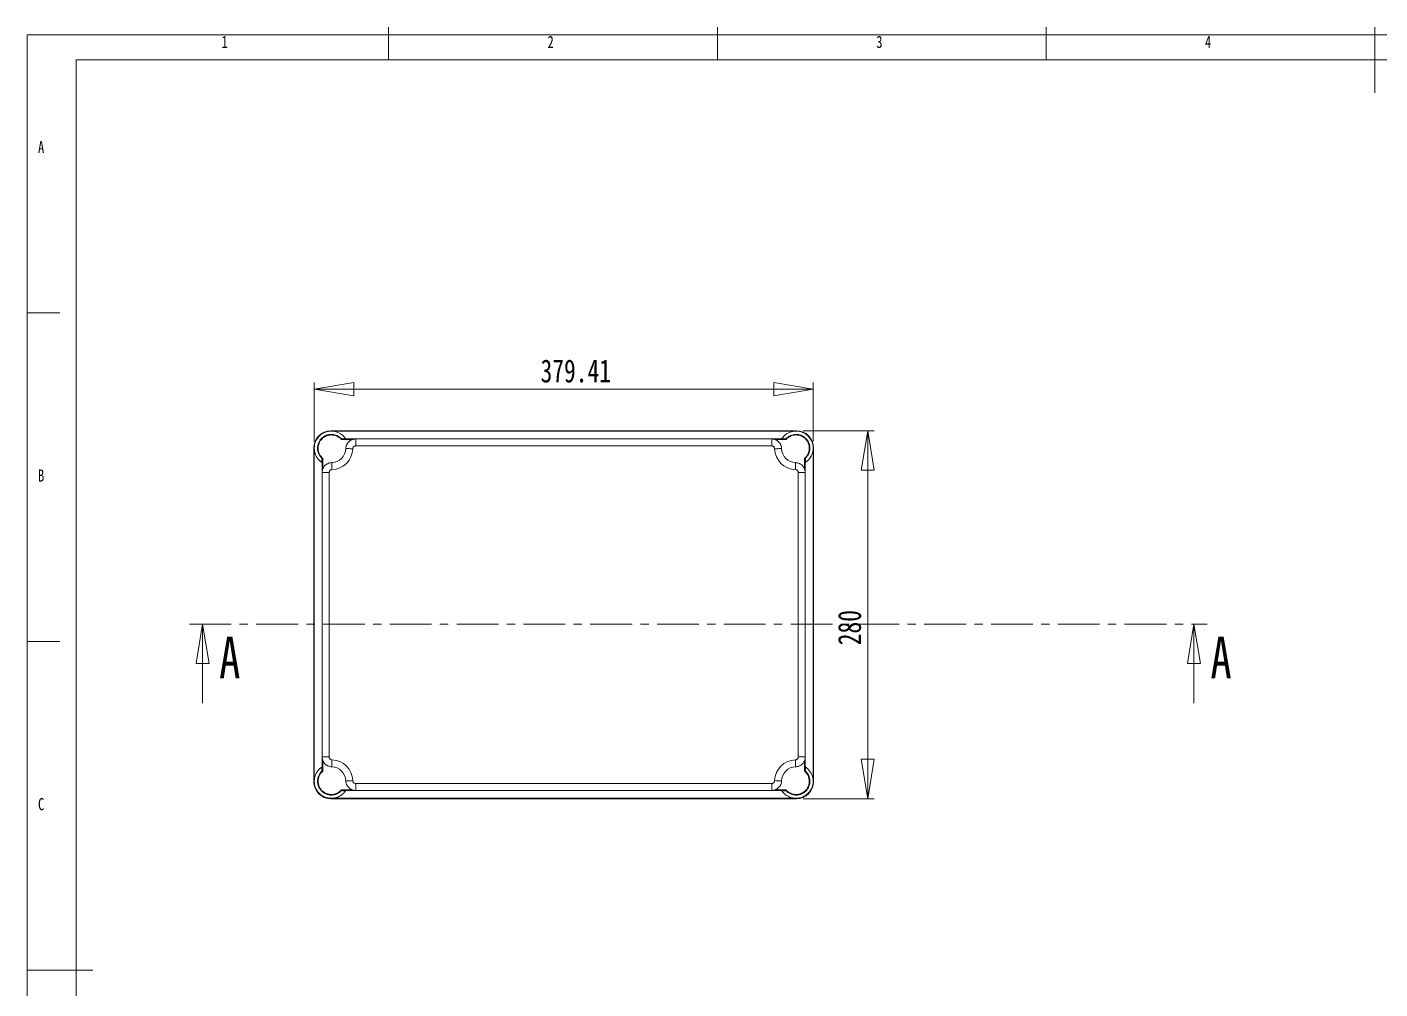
# Model space of a CAD drawing. Header units: millimetres. Extents: x 5 to 415, y 4 to 292.
# Drawn here: x 5 to 210.8, y 145.6 to 292 of the extents above; entities that cross this region are included whole.
import ezdxf

# ---------------------------------------------------------------- set-up
doc = ezdxf.new("R2010")
doc.units = ezdxf.units.MM
doc.linetypes.add('CENTER', pattern=[10.16, 6.35, -1.27, 1.27, -1.27])
doc.styles.add('SLDTEXTSTYLE0', font='TXT', dxfattribs={"width": 0.75})
doc.dimstyles.new('SLDDIMSTYLE0', dxfattribs={"dimtxt": 3.5, "dimasz": 6, "dimexe": 0, "dimexo": 0.0625, "dimgap": 0.875, "dimtad": 1, "dimlfac": 5, "dimrnd": 1e-09, "dimzin": 12, "dimdsep": 46, "dimtxsty": 'SLDTEXTSTYLE0', "dimblk1": 'CLOSED', "dimblk2": 'CLOSED', "dimsah": 1, "dimcen": 0.09, "dimadec": 0, "dimazin": 3, "dimtfac": 1, "dimtofl": 0, "dimtmove": 0, "dimatfit": 3, "dimldrblk": 'CLOSED', "dimfxl": 1, "dimfrac": 2, "dimtolj": 1, "dimtzin": 12, "dimarcsym": 0})

# ---------------------------------------------------------------- blocks, each defined once
blk = doc.blocks.new('_CLOSED')
at = {"color": 0, "linetype": 'ByBlock', "lineweight": -2}
for p, q in [((-1, 0.166667), (0, 0)), ((-1, 0.166667), (-1, -0.166667)), ((0, 0), (-1, -0.166667)), ((0, 0), (-1, 0))]:
    blk.add_line(p, q, dxfattribs=at)
blk = doc.blocks.new('*D2')
at = {"color": 7, "linetype": 'Continuous', "lineweight": 0}
for p, q in [((48.68, 228.91), (48.68, 237.9)), ((48.68, 236.9), (124.57, 236.9)), ((124.57, 228.91), (124.57, 237.9))]:
    blk.add_line(p, q, dxfattribs=at)
at = {"color": 7, "linetype": 'Continuous', "lineweight": 0, "xscale": 6, "yscale": 6, "rotation": 180.0000000000005}
blk.add_blockref('_CLOSED', (48.68, 236.9, 6.92), dxfattribs=at)
at = {"color": 7, "linetype": 'Continuous', "lineweight": 0, "xscale": 6, "yscale": 6}
blk.add_blockref('_CLOSED', (124.57, 236.9, 6.92), dxfattribs=at)
at = {"color": 7, "linetype": 'Continuous', "lineweight": 0, "insert": (83.1, 241.42), "char_height": 3.5, "attachment_point": 1, "style": 'SLDTEXTSTYLE0'}
blk.add_mtext('379.41', dxfattribs=at)
blk = doc.blocks.new('*D3')
at = {"color": 7, "linetype": 'Continuous', "lineweight": 0}
for p, q in [((123.03, 230.57), (133.86, 230.57)), ((132.86, 230.57), (132.86, 174.57)), ((123.03, 174.57), (133.86, 174.57))]:
    blk.add_line(p, q, dxfattribs=at)
at = {"color": 7, "linetype": 'Continuous', "lineweight": 0, "xscale": 6, "yscale": 6}
for p, rotation in [((132.86, 230.57, 6.92), 90.0000000000004), ((132.86, 174.57, 6.92), 270.0000000000004)]:
    blk.add_blockref('_CLOSED', p, dxfattribs=dict(at, rotation=rotation))
at = {"color": 7, "linetype": 'Continuous', "lineweight": 0, "insert": (128.34, 197.92), "char_height": 3.5, "attachment_point": 1, "rotation": 90, "style": 'SLDTEXTSTYLE0'}
blk.add_mtext('280', dxfattribs=at)

msp = doc.modelspace()

# ---------------------------------------------------------------- linework, layer by layer
at = {"color": 7, "linetype": 'Continuous', "lineweight": 0}
for p, q in [((415, 290.8068), (5, 290.8068)), ((5, 290.8068), (5, 3.8068)), ((60, 287), (60, 292)), ((110, 292), (110, 287)), ((160, 287), (160, 292)), ((210, 292), (210, 282)), ((410, 287), (12.4509, 287)), ((12.4509, 287), (12.4509, 10)), ((10, 248.5), (5, 248.5)), ((31.7065, 189.1343), (31.7065, 201.1343)), ((182.4817, 189.1343), (182.4817, 201.1343)), ((5, 198.5), (10, 198.5)), ((5, 148.5), (15, 148.5))]:
    msp.add_line(p, q, dxfattribs=at)
at = {"color": 7, "linetype": 'Continuous', "lineweight": 15}
for p, q in [((122.0274, 230.5693), (51.2239, 230.5693)), ((51.2826, 230.5106), (51.2826, 230.5106)), ((121.9687, 230.5106), (51.2826, 230.5106)), ((121.9687, 230.5106), (122.0274, 230.5693)), ((121.9687, 230.5106), (121.9687, 230.5106)), ((52.9067, 229.3106), (52.9067, 229.2106)), ((52.9067, 229.3106), (54.983, 229.3106)), ((54.4522, 229.2106), (52.9067, 229.2106)), ((54.983, 228.2506), (54.983, 229.3106)), ((54.983, 229.3106), (118.2683, 229.3106)), ((118.2683, 228.2506), (118.2683, 229.3106)), ((118.2683, 229.3106), (120.3446, 229.3106)), ((120.3446, 229.2106), (118.7991, 229.2106)), ((120.3446, 229.3106), (120.3446, 229.2106)), ((48.6843, 227.9123), (48.6256, 227.971)), ((48.6256, 227.971), (48.6256, 177.1675)), ((48.6843, 227.9123), (48.6843, 227.9123)), ((48.6843, 227.9123), (48.6843, 177.2262)), ((118.2683, 228.2506), (54.983, 228.2506)), ((124.567, 227.9123), (124.567, 227.9123)), ((124.567, 177.2262), (124.567, 227.9123)), ((124.6256, 177.1675), (124.6256, 227.971)), ((49.8843, 226.2882), (49.9843, 226.2882)), ((49.8843, 224.2119), (49.8843, 226.2882)), ((49.9843, 226.2882), (49.9843, 224.7427)), ((123.367, 226.2882), (123.267, 226.2882)), ((123.267, 224.7427), (123.267, 226.2882)), ((123.367, 226.2882), (123.367, 224.2119)), ((50.9443, 224.2119), (49.8843, 224.2119)), ((49.8843, 180.9266), (49.8843, 224.2119)), ((50.9443, 224.2119), (50.9443, 180.9266)), ((122.307, 180.9266), (122.307, 224.2119)), ((123.367, 224.2119), (122.307, 224.2119)), ((123.367, 224.2119), (123.367, 180.9266)), ((50.9443, 180.9266), (49.8843, 180.9266)), ((49.8843, 178.8503), (49.8843, 180.9266)), ((49.9843, 180.3958), (49.9843, 178.8503)), ((123.367, 180.9266), (122.307, 180.9266)), ((123.267, 178.8503), (123.267, 180.3958)), ((123.367, 180.9266), (123.367, 178.8503)), ((48.6843, 177.2262), (48.6843, 177.2262)), ((49.8843, 178.8503), (49.9843, 178.8503)), ((123.367, 178.8503), (123.267, 178.8503)), ((124.567, 177.2262), (124.567, 177.2262)), ((124.567, 177.2262), (124.6256, 177.1675)), ((52.9067, 175.9279), (54.4522, 175.9279)), ((52.9067, 175.8279), (52.9067, 175.9279)), ((54.983, 175.8279), (52.9067, 175.8279)), ((54.983, 176.8879), (118.2683, 176.8879)), ((54.983, 175.8279), (54.983, 176.8879)), ((118.2683, 175.8279), (54.983, 175.8279)), ((118.2683, 175.8279), (118.2683, 176.8879)), ((120.3446, 175.8279), (118.2683, 175.8279)), ((118.7991, 175.9279), (120.3446, 175.9279)), ((120.3446, 175.8279), (120.3446, 175.9279)), ((51.2826, 174.6279), (51.2239, 174.5693)), ((51.2239, 174.5693), (122.0274, 174.5693)), ((51.2826, 174.6279), (51.2826, 174.6279)), ((51.2826, 174.6279), (121.9687, 174.6279)), ((121.9687, 174.6279), (121.9687, 174.6279))]:
    msp.add_line(p, q, dxfattribs=at)
at = {"color": 7, "linetype": 'CENTER', "lineweight": 0}
msp.add_line((29.7065, 201.1343), (184.4817, 201.1343), dxfattribs=at)
at = {"color": 7, "linetype": 'Continuous', "lineweight": 15, "flags": 128}
for points in [[(52.833, 229.3427), (52.8311, 229.3409), (52.8267, 229.3368), (52.8197, 229.3304), (52.8106, 229.3219), (52.7996, 229.3117), (52.7871, 229.3002), (52.7737, 229.2877), (52.7597, 229.2748)], [(120.4183, 229.3427), (120.4202, 229.3409), (120.4246, 229.3368), (120.4316, 229.3304), (120.4407, 229.3219), (120.4517, 229.3117), (120.4642, 229.3002), (120.4776, 229.2877), (120.4916, 229.2748)], [(49.8522, 226.3619), (49.854, 226.3638), (49.8581, 226.3682), (49.8645, 226.3752), (49.873, 226.3843), (49.8832, 226.3953), (49.8947, 226.4078), (49.9072, 226.4212), (49.9201, 226.4352)], [(54.5429, 227.8223), (54.3314, 227.828), (54.1284, 227.8334), (53.9421, 227.8383), (53.78, 227.8427), (53.6486, 227.8462), (53.5532, 227.8487), (53.4975, 227.8502), (53.484, 227.8506)], [(119.7673, 227.8506), (119.7538, 227.8502), (119.6981, 227.8487), (119.6027, 227.8462), (119.4713, 227.8427), (119.3092, 227.8383), (119.1229, 227.8334), (118.9199, 227.828), (118.7084, 227.8223)], [(123.3991, 226.3619), (123.3973, 226.3638), (123.3932, 226.3682), (123.3868, 226.3752), (123.3783, 226.3843), (123.3681, 226.3953), (123.3566, 226.4078), (123.3441, 226.4212), (123.3311, 226.4352)], [(51.3726, 224.652), (51.3669, 224.8635), (51.3615, 225.0665), (51.3566, 225.2528), (51.3522, 225.4149), (51.3487, 225.5463), (51.3462, 225.6418), (51.3447, 225.6974), (51.3443, 225.7109)], [(121.907, 225.7109), (121.9066, 225.6974), (121.9051, 225.6418), (121.9026, 225.5463), (121.8991, 225.4149), (121.8947, 225.2528), (121.8898, 225.0665), (121.8843, 224.8635), (121.8787, 224.652)], [(51.3726, 180.4865), (51.3669, 180.275), (51.3615, 180.072), (51.3566, 179.8858), (51.3522, 179.7236), (51.3487, 179.5922), (51.3462, 179.4968), (51.3447, 179.4411), (51.3443, 179.4276)], [(121.907, 179.4276), (121.9066, 179.4411), (121.9051, 179.4968), (121.9026, 179.5922), (121.8991, 179.7236), (121.8947, 179.8858), (121.8898, 180.072), (121.8843, 180.275), (121.8787, 180.4865)], [(49.8522, 178.7766), (49.854, 178.7747), (49.8581, 178.7703), (49.8645, 178.7633), (49.873, 178.7542), (49.8832, 178.7432), (49.8947, 178.7307), (49.9072, 178.7173), (49.9201, 178.7033)], [(54.5429, 177.3162), (54.3314, 177.3106), (54.1284, 177.3051), (53.9421, 177.3002), (53.78, 177.2958), (53.6486, 177.2923), (53.5532, 177.2898), (53.4975, 177.2883), (53.484, 177.2879)], [(119.7673, 177.2879), (119.7538, 177.2883), (119.6981, 177.2898), (119.6027, 177.2923), (119.4713, 177.2958), (119.3092, 177.3002), (119.1229, 177.3051), (118.9199, 177.3106), (118.7084, 177.3162)], [(123.3991, 178.7766), (123.3973, 178.7747), (123.3932, 178.7703), (123.3868, 178.7633), (123.3783, 178.7542), (123.3681, 178.7432), (123.3566, 178.7307), (123.3441, 178.7173), (123.3311, 178.7033)], [(52.833, 175.7958), (52.8311, 175.7976), (52.8267, 175.8017), (52.8197, 175.8081), (52.8106, 175.8166), (52.7996, 175.8268), (52.7871, 175.8383), (52.7737, 175.8508), (52.7597, 175.8638)], [(120.4183, 175.7958), (120.4202, 175.7976), (120.4246, 175.8017), (120.4316, 175.8081), (120.4407, 175.8166), (120.4517, 175.8268), (120.4642, 175.8383), (120.4776, 175.8508), (120.4916, 175.8638)]]:
    msp.add_lwpolyline(points, dxfattribs=at)
at = {"color": 7, "linetype": 'Continuous', "lineweight": 15}
for centre, radius, start, end in [((51.2857, 227.9092), 2.1984, 271.52834, 358.47166), ((51.2857, 227.9092), 3.2584, 271.52834, 358.47166), ((121.9656, 227.9092), 3.2584, 181.52834, 268.47166), ((121.9656, 227.9092), 2.1984, 181.52834, 268.47166), ((51.2857, 177.2293), 2.1984, 1.52834, 88.47166), ((51.2857, 177.2293), 3.2584, 1.52834, 88.47166), ((121.9656, 177.2293), 3.2584, 91.52834, 178.47166), ((121.9656, 177.2293), 2.1984, 91.52834, 178.47166)]:
    msp.add_arc(centre, radius, start, end, dxfattribs=at)
for centre, major_axis, start_param, end_param in [((51.2274, 227.9675), (-1.8409, 1.8409), 5.49845852, 7.06791209), ((51.2274, 227.9675), (-1.8409, 1.8409), 5.49845852, 7.06791209), ((51.2861, 227.9088), (-1.8409, 1.8409), 5.49845852, 5.89048623), ((121.9652, 227.9088), (1.8409, 1.8409), 0.39269908, 0.78472678), ((122.0239, 227.9675), (1.8409, 1.8409), 5.49845852, 7.06791209), ((122.0239, 227.9675), (1.8409, 1.8409), 5.49845852, 7.06791209), ((51.2861, 227.9088), (-1.8409, 1.8409), 0.39269908, 0.78472678), ((121.9652, 227.9088), (1.8409, 1.8409), 5.49845852, 5.89048623), ((51.2274, 177.171), (-1.8409, -1.8409), 5.49845852, 7.06791209), ((51.2274, 177.171), (-1.8409, -1.8409), 5.49845852, 7.06791209), ((51.2861, 177.2297), (-1.8409, -1.8409), 5.49845852, 5.89048623), ((122.0239, 177.171), (1.8409, -1.8409), 5.49845852, 7.06791209), ((122.0239, 177.171), (1.8409, -1.8409), 5.49845852, 7.06791209), ((121.9652, 177.2297), (1.8409, -1.8409), 0.39269908, 0.78472678), ((51.2861, 177.2297), (-1.8409, -1.8409), 0.39269908, 0.78472678), ((121.9652, 177.2297), (1.8409, -1.8409), 5.49845852, 5.89048623)]:
    msp.add_ellipse(centre, major_axis=major_axis, ratio=0.99865814, start_param=start_param, end_param=end_param, dxfattribs=at)
for points in [[(51.2826, 230.5106), (50.9426, 230.5106), (50.6028, 230.4431), (50.2888, 230.3132)], [(122.9625, 230.3132), (122.6485, 230.4431), (122.3087, 230.5106), (121.9687, 230.5106)], [(48.8817, 228.9061), (48.7518, 228.5921), (48.6843, 228.2523), (48.6843, 227.9123)], [(49.4451, 229.7498), (49.2045, 229.5091), (49.0118, 229.2207), (48.8817, 228.9061)], [(50.2888, 230.3132), (49.9742, 230.1831), (49.6858, 229.9904), (49.4451, 229.7498)], [(52.9067, 229.3106), (52.8789, 229.3106), (52.8519, 229.3223), (52.833, 229.3427)], [(53.4468, 229.355), (53.4651, 229.3275), (53.4969, 229.3106), (53.5299, 229.3106)], [(119.7214, 229.3106), (119.7544, 229.3106), (119.7862, 229.3275), (119.8045, 229.355)], [(120.4183, 229.3427), (120.3994, 229.3223), (120.3724, 229.3106), (120.3446, 229.3106)], [(123.8062, 229.7498), (123.5655, 229.9904), (123.277, 230.1831), (122.9625, 230.3132)], [(124.3696, 228.9061), (124.2395, 229.2207), (124.0468, 229.5091), (123.8062, 229.7498)], [(124.567, 227.9123), (124.567, 228.2523), (124.4995, 228.5921), (124.3696, 228.9061)], [(49.8522, 226.3619), (49.8726, 226.343), (49.8843, 226.316), (49.8843, 226.2882)], [(123.367, 226.2882), (123.367, 226.316), (123.3787, 226.343), (123.3991, 226.3619)], [(49.8843, 225.665), (49.8843, 225.698), (49.8674, 225.7298), (49.8399, 225.7481)], [(123.4114, 225.7481), (123.3839, 225.7298), (123.367, 225.698), (123.367, 225.665)], [(49.8399, 179.3904), (49.8674, 179.4087), (49.8843, 179.4405), (49.8843, 179.4735)], [(123.367, 179.4735), (123.367, 179.4405), (123.3839, 179.4087), (123.4114, 179.3904)], [(48.6843, 177.2262), (48.6843, 176.8862), (48.7518, 176.5464), (48.8817, 176.2324)], [(49.8843, 178.8503), (49.8843, 178.8225), (49.8726, 178.7955), (49.8522, 178.7766)], [(123.3991, 178.7766), (123.3787, 178.7955), (123.367, 178.8225), (123.367, 178.8503)], [(124.3696, 176.2324), (124.4995, 176.5464), (124.567, 176.8862), (124.567, 177.2262)], [(48.8817, 176.2324), (49.0118, 175.9179), (49.2045, 175.6294), (49.4451, 175.3887)], [(49.4451, 175.3887), (49.6858, 175.1481), (49.9742, 174.9554), (50.2888, 174.8253)], [(52.833, 175.7958), (52.8519, 175.8162), (52.8789, 175.8279), (52.9067, 175.8279)], [(53.5299, 175.8279), (53.4969, 175.8279), (53.4651, 175.811), (53.4468, 175.7835)], [(119.8045, 175.7835), (119.7862, 175.811), (119.7544, 175.8279), (119.7214, 175.8279)], [(120.3446, 175.8279), (120.3724, 175.8279), (120.3994, 175.8162), (120.4183, 175.7958)], [(122.9625, 174.8253), (123.277, 174.9554), (123.5655, 175.1481), (123.8062, 175.3887)], [(123.8062, 175.3887), (124.0468, 175.6294), (124.2395, 175.9179), (124.3696, 176.2324)], [(50.2888, 174.8253), (50.6028, 174.6954), (50.9426, 174.6279), (51.2826, 174.6279)], [(121.9687, 174.6279), (122.3087, 174.6279), (122.6485, 174.6954), (122.9625, 174.8253)]]:
    msp.add_open_spline(points, degree=3, dxfattribs=at)
for points, knots in [([(53.4468, 229.355), (53.3524, 229.4958), (53.2444, 229.6275), (52.8836, 229.9883), (52.5948, 230.1813), (51.9654, 230.4424), (51.6249, 230.5104), (51.2837, 230.5106), (51.2832, 230.5106), (51.2826, 230.5106)], [4.517061224, 4.517061224, 4.517061224, 4.517061224, 4.71238898, 4.71238898, 5.105088062, 5.105088062, 5.497787144, 5.497787144, 5.498450177, 5.498450177, 5.498450177, 5.498450177]), ([(121.9687, 230.5106), (121.9681, 230.5106), (121.9676, 230.5106), (121.6264, 230.5104), (121.2859, 230.4424), (120.6565, 230.1813), (120.3677, 229.9883), (120.0069, 229.6275), (119.8989, 229.4958), (119.8045, 229.355)], [0.784735131, 0.784735131, 0.784735131, 0.784735131, 0.785398163, 0.785398163, 1.178097245, 1.178097245, 1.570796327, 1.570796327, 1.766124083, 1.766124083, 1.766124083, 1.766124083]), ([(49.8522, 226.3619), (49.7476, 226.4589), (49.6541, 226.5652), (49.5301, 226.7381), (49.4914, 226.7983), (49.4207, 226.9212), (49.3887, 226.9841), (49.3023, 227.1767), (49.2577, 227.3107), (49.1953, 227.5889), (49.1784, 227.7288), (49.1741, 227.9399), (49.1762, 228.0105), (49.1876, 228.152), (49.197, 228.223), (49.2352, 228.4316), (49.2742, 228.5667), (49.3532, 228.7636), (49.3832, 228.8286), (49.4492, 228.9543), (49.4851, 229.0151), (49.6015, 229.1913), (49.6903, 229.3008), (49.892, 229.5027), (50.0021, 229.5925), (50.2401, 229.7496), (50.3654, 229.8152), (50.5613, 229.8939), (50.628, 229.9169), (50.7642, 229.9563), (50.834, 229.9727), (51.0429, 230.0108), (51.1832, 230.0222), (51.3951, 230.018), (51.4663, 230.013), (51.6075, 229.9958), (51.6772, 229.9837), (51.8834, 229.9373), (52.0172, 229.8931), (52.2121, 229.8056), (52.2756, 229.7731), (52.398, 229.7026), (52.4572, 229.6645), (52.5716, 229.5825), (52.6268, 229.5386), (52.7332, 229.445), (52.7845, 229.395), (52.833, 229.3427)], [0, 0, 0, 0, 0.0625, 0.0625, 0.09375, 0.09375, 0.125, 0.125, 0.1875, 0.1875, 0.25, 0.25, 0.28125, 0.28125, 0.3125, 0.3125, 0.375, 0.375, 0.40625, 0.40625, 0.4375, 0.4375, 0.5, 0.5, 0.5625, 0.5625, 0.625, 0.625, 0.65625, 0.65625, 0.6875, 0.6875, 0.75, 0.75, 0.78125, 0.78125, 0.8125, 0.8125, 0.875, 0.875, 0.90625, 0.90625, 0.9375, 0.9375, 0.96875, 0.96875, 1, 1, 1, 1]), ([(52.7597, 229.2748), (52.7135, 229.3246), (52.6646, 229.3722), (52.5633, 229.4614), (52.5107, 229.5032), (52.4017, 229.5813), (52.3453, 229.6177), (52.2287, 229.6849), (52.1682, 229.7158), (51.9825, 229.7991), (51.8551, 229.8413), (51.6586, 229.8854), (51.5922, 229.8969), (51.4577, 229.9133), (51.3898, 229.9181), (51.188, 229.9222), (51.0544, 229.9113), (50.8553, 229.875), (50.7888, 229.8594), (50.6591, 229.8219), (50.5955, 229.8), (50.4089, 229.725), (50.2895, 229.6625), (50.0628, 229.5128), (49.9579, 229.4273), (49.7658, 229.235), (49.6811, 229.1307), (49.5703, 228.9628), (49.5361, 228.9049), (49.4732, 228.7851), (49.4446, 228.7232), (49.3694, 228.5356), (49.3323, 228.4068), (49.2959, 228.2081), (49.2869, 228.1406), (49.2761, 228.0057), (49.274, 227.9385), (49.2782, 227.7374), (49.2943, 227.6041), (49.3537, 227.3391), (49.3963, 227.2114), (49.4785, 227.0279), (49.5091, 226.9681), (49.5764, 226.851), (49.6133, 226.7936), (49.7314, 226.6289), (49.8204, 226.5276), (49.9201, 226.4352)], [0, 0, 0, 0, 0.03125, 0.03125, 0.0625, 0.0625, 0.09375, 0.09375, 0.125, 0.125, 0.1875, 0.1875, 0.21875, 0.21875, 0.25, 0.25, 0.3125, 0.3125, 0.34375, 0.34375, 0.375, 0.375, 0.4375, 0.4375, 0.5, 0.5, 0.5625, 0.5625, 0.59375, 0.59375, 0.625, 0.625, 0.6875, 0.6875, 0.71875, 0.71875, 0.75, 0.75, 0.8125, 0.8125, 0.875, 0.875, 0.90625, 0.90625, 0.9375, 0.9375, 1, 1, 1, 1]), ([(52.7597, 229.2748), (52.7785, 229.2544), (52.8014, 229.2383), (52.8517, 229.2163), (52.8789, 229.2106), (52.9067, 229.2106)], [0, 0, 0, 0, 0.5, 0.5, 1, 1, 1, 1]), ([(52.833, 229.3427), (52.9421, 229.3452), (53.0466, 229.3474), (53.2503, 229.3515), (53.3494, 229.3533), (53.4468, 229.355)], [0, 0, 0, 0, 0.5, 0.5, 1, 1, 1, 1]), ([(53.484, 227.8506), (53.4866, 227.9479), (53.4985, 228.0441), (53.5412, 228.234), (53.5713, 228.3254), (53.6291, 228.4573), (53.6505, 228.5004), (53.6977, 228.5848), (53.7236, 228.6262), (53.8063, 228.7453), (53.8683, 228.8186), (54.0062, 228.9528), (54.0828, 229.0141), (54.2439, 229.1193), (54.3289, 229.1638), (54.4632, 229.2184), (54.5093, 229.2346), (54.602, 229.2622), (54.6487, 229.2736), (54.79, 229.3012), (54.8857, 229.3106), (54.983, 229.3106)], [0, 0, 0, 0, 0.125, 0.125, 0.25, 0.25, 0.3125, 0.3125, 0.375, 0.375, 0.5, 0.5, 0.625, 0.625, 0.75, 0.75, 0.8125, 0.8125, 0.875, 0.875, 1, 1, 1, 1]), ([(118.2683, 229.3106), (118.3656, 229.3106), (118.462, 229.3012), (118.653, 229.2636), (118.7451, 229.236), (118.8784, 229.1816), (118.9221, 229.1614), (119.0076, 229.1165), (119.0498, 229.0917), (119.171, 229.0122), (119.2459, 228.9521), (119.3836, 228.8178), (119.447, 228.7429), (119.5564, 228.5846), (119.6032, 228.5007), (119.6613, 228.3679), (119.6787, 228.3222), (119.7087, 228.2303), (119.7215, 228.1839), (119.7528, 228.0434), (119.7647, 227.9479), (119.7673, 227.8506)], [0, 0, 0, 0, 0.125, 0.125, 0.25, 0.25, 0.3125, 0.3125, 0.375, 0.375, 0.5, 0.5, 0.625, 0.625, 0.75, 0.75, 0.8125, 0.8125, 0.875, 0.875, 1, 1, 1, 1]), ([(119.8045, 229.355), (119.9019, 229.3533), (120.001, 229.3515), (120.2047, 229.3474), (120.3092, 229.3452), (120.4183, 229.3427)], [0, 0, 0, 0, 0.5, 0.5, 1, 1, 1, 1]), ([(120.3446, 229.2106), (120.3724, 229.2106), (120.3997, 229.2164), (120.45, 229.2383), (120.4728, 229.2544), (120.4916, 229.2748)], [0, 0, 0, 0, 0.5, 0.5, 1, 1, 1, 1]), ([(120.4183, 229.3427), (120.5153, 229.4473), (120.6216, 229.5408), (120.7945, 229.6648), (120.8547, 229.7035), (120.9776, 229.7742), (121.0405, 229.8062), (121.2331, 229.8926), (121.3671, 229.9372), (121.6453, 229.9996), (121.7852, 230.0165), (121.9963, 230.0208), (122.0669, 230.0187), (122.2084, 230.0073), (122.2794, 229.9979), (122.4879, 229.9597), (122.6231, 229.9207), (122.82, 229.8417), (122.885, 229.8117), (123.0107, 229.7457), (123.0715, 229.7098), (123.2477, 229.5934), (123.3572, 229.5046), (123.5591, 229.3029), (123.6489, 229.1928), (123.806, 228.9548), (123.8716, 228.8295), (123.9503, 228.6336), (123.9733, 228.5669), (124.0127, 228.4307), (124.0291, 228.3609), (124.0672, 228.152), (124.0786, 228.0117), (124.0744, 227.7998), (124.0694, 227.7286), (124.0522, 227.5874), (124.0401, 227.5177), (123.9937, 227.3115), (123.9495, 227.1777), (123.862, 226.9828), (123.8295, 226.9193), (123.759, 226.7969), (123.7209, 226.7377), (123.6389, 226.6233), (123.595, 226.5681), (123.5014, 226.4617), (123.4514, 226.4104), (123.3991, 226.3619)], [0, 0, 0, 0, 0.0625, 0.0625, 0.09375, 0.09375, 0.125, 0.125, 0.1875, 0.1875, 0.25, 0.25, 0.28125, 0.28125, 0.3125, 0.3125, 0.375, 0.375, 0.40625, 0.40625, 0.4375, 0.4375, 0.5, 0.5, 0.5625, 0.5625, 0.625, 0.625, 0.65625, 0.65625, 0.6875, 0.6875, 0.75, 0.75, 0.78125, 0.78125, 0.8125, 0.8125, 0.875, 0.875, 0.90625, 0.90625, 0.9375, 0.9375, 0.96875, 0.96875, 1, 1, 1, 1]), ([(123.3311, 226.4352), (123.381, 226.4814), (123.4286, 226.5303), (123.5178, 226.6316), (123.5596, 226.6842), (123.6377, 226.7932), (123.6741, 226.8496), (123.7412, 226.9662), (123.7722, 227.0267), (123.8555, 227.2124), (123.8977, 227.3398), (123.9418, 227.5363), (123.9533, 227.6027), (123.9697, 227.7372), (123.9745, 227.8051), (123.9786, 228.0069), (123.9677, 228.1405), (123.9314, 228.3396), (123.9158, 228.4061), (123.8783, 228.5358), (123.8564, 228.5994), (123.7814, 228.786), (123.7189, 228.9054), (123.5692, 229.1321), (123.4837, 229.237), (123.2913, 229.4291), (123.1871, 229.5138), (123.0191, 229.6246), (122.9612, 229.6588), (122.8415, 229.7217), (122.7796, 229.7503), (122.592, 229.8255), (122.4632, 229.8626), (122.2645, 229.899), (122.1969, 229.908), (122.0621, 229.9188), (121.9949, 229.9209), (121.7938, 229.9167), (121.6605, 229.9006), (121.3954, 229.8412), (121.2678, 229.7986), (121.0843, 229.7164), (121.0245, 229.6858), (120.9073, 229.6185), (120.85, 229.5816), (120.6853, 229.4635), (120.584, 229.3745), (120.4916, 229.2748)], [0, 0, 0, 0, 0.03125, 0.03125, 0.0625, 0.0625, 0.09375, 0.09375, 0.125, 0.125, 0.1875, 0.1875, 0.21875, 0.21875, 0.25, 0.25, 0.3125, 0.3125, 0.34375, 0.34375, 0.375, 0.375, 0.4375, 0.4375, 0.5, 0.5, 0.5625, 0.5625, 0.59375, 0.59375, 0.625, 0.625, 0.6875, 0.6875, 0.71875, 0.71875, 0.75, 0.75, 0.8125, 0.8125, 0.875, 0.875, 0.90625, 0.90625, 0.9375, 0.9375, 1, 1, 1, 1]), ([(48.6843, 227.9123), (48.6843, 227.9117), (48.6843, 227.9112), (48.6845, 227.57), (48.7525, 227.2295), (49.0136, 226.6001), (49.2066, 226.3113), (49.5674, 225.9505), (49.6991, 225.8425), (49.8399, 225.7481)], [0.784735131, 0.784735131, 0.784735131, 0.784735131, 0.785398163, 0.785398163, 1.178097245, 1.178097245, 1.570796327, 1.570796327, 1.766124083, 1.766124083, 1.766124083, 1.766124083]), ([(49.8399, 225.7481), (49.8416, 225.8455), (49.8434, 225.9446), (49.8475, 226.1483), (49.8497, 226.2528), (49.8522, 226.3619)], [0, 0, 0, 0, 0.5, 0.5, 1, 1, 1, 1]), ([(49.9843, 226.2882), (49.9843, 226.316), (49.9786, 226.3433), (49.9565, 226.3938), (49.9405, 226.4163), (49.9201, 226.4352)], [0, 0, 0, 0, 0.5, 0.5, 1, 1, 1, 1]), ([(54.983, 228.2506), (54.9545, 228.2506), (54.9264, 228.2478), (54.8711, 228.2371), (54.8436, 228.2289), (54.791, 228.2076), (54.7661, 228.1945), (54.7188, 228.1637), (54.6963, 228.1457), (54.6558, 228.1063), (54.6376, 228.0848), (54.6052, 228.0382), (54.5912, 228.0132), (54.5572, 227.9359), (54.5444, 227.8794), (54.5429, 227.8223)], [0, 0, 0, 0, 0.125, 0.125, 0.25, 0.25, 0.375, 0.375, 0.5, 0.5, 0.625, 0.625, 0.75, 0.75, 1, 1, 1, 1]), ([(118.7084, 227.8223), (118.7076, 227.8509), (118.7041, 227.8789), (118.6919, 227.9339), (118.683, 227.9611), (118.6602, 228.0131), (118.6464, 228.0377), (118.6143, 228.0841), (118.5957, 228.1061), (118.5552, 228.1455), (118.5333, 228.1631), (118.4858, 228.1942), (118.4604, 228.2075), (118.3821, 228.2393), (118.3254, 228.2506), (118.2683, 228.2506)], [0, 0, 0, 0, 0.125, 0.125, 0.25, 0.25, 0.375, 0.375, 0.5, 0.5, 0.625, 0.625, 0.75, 0.75, 1, 1, 1, 1]), ([(123.3311, 226.4352), (123.3108, 226.4164), (123.2947, 226.3935), (123.2727, 226.3432), (123.267, 226.316), (123.267, 226.2882)], [0, 0, 0, 0, 0.5, 0.5, 1, 1, 1, 1]), ([(123.3991, 226.3619), (123.4016, 226.2528), (123.4038, 226.1483), (123.4079, 225.9446), (123.4097, 225.8455), (123.4114, 225.7481)], [0, 0, 0, 0, 0.5, 0.5, 1, 1, 1, 1]), ([(123.4114, 225.7481), (123.5522, 225.8425), (123.6838, 225.9505), (124.0447, 226.3113), (124.2377, 226.6001), (124.4988, 227.2295), (124.5667, 227.57), (124.567, 227.9112), (124.567, 227.9117), (124.567, 227.9123)], [4.517061224, 4.517061224, 4.517061224, 4.517061224, 4.71238898, 4.71238898, 5.105088062, 5.105088062, 5.497787144, 5.497787144, 5.498450177, 5.498450177, 5.498450177, 5.498450177]), ([(49.8843, 224.2119), (49.8843, 224.3092), (49.8937, 224.4056), (49.9313, 224.5966), (49.9589, 224.6887), (50.0133, 224.8221), (50.0335, 224.8657), (50.0784, 224.9512), (50.1032, 224.9934), (50.1827, 225.1146), (50.2428, 225.1895), (50.3771, 225.3273), (50.452, 225.3906), (50.6104, 225.5), (50.6942, 225.5468), (50.827, 225.6049), (50.8727, 225.6224), (50.9646, 225.6524), (51.011, 225.6651), (51.1515, 225.6964), (51.247, 225.7083), (51.3443, 225.7109)], [0, 0, 0, 0, 0.125, 0.125, 0.25, 0.25, 0.3125, 0.3125, 0.375, 0.375, 0.5, 0.5, 0.625, 0.625, 0.75, 0.75, 0.8125, 0.8125, 0.875, 0.875, 1, 1, 1, 1]), ([(51.3726, 224.652), (51.344, 224.6512), (51.316, 224.6477), (51.261, 224.6355), (51.2338, 224.6266), (51.1818, 224.6038), (51.1572, 224.5901), (51.1108, 224.5579), (51.0888, 224.5393), (51.0494, 224.4989), (51.0318, 224.4769), (51.0007, 224.4294), (50.9874, 224.404), (50.9556, 224.3258), (50.9443, 224.269), (50.9443, 224.2119)], [0, 0, 0, 0, 0.125, 0.125, 0.25, 0.25, 0.375, 0.375, 0.5, 0.5, 0.625, 0.625, 0.75, 0.75, 1, 1, 1, 1]), ([(122.307, 224.2119), (122.307, 224.2404), (122.3042, 224.2685), (122.2934, 224.3238), (122.2853, 224.3513), (122.264, 224.4039), (122.2509, 224.4288), (122.22, 224.4761), (122.2021, 224.4986), (122.1627, 224.5391), (122.1412, 224.5573), (122.0946, 224.5897), (122.0696, 224.6037), (121.9922, 224.6377), (121.9358, 224.6505), (121.8787, 224.652)], [0, 0, 0, 0, 0.125, 0.125, 0.25, 0.25, 0.375, 0.375, 0.5, 0.5, 0.625, 0.625, 0.75, 0.75, 1, 1, 1, 1]), ([(121.907, 225.7109), (122.0043, 225.7083), (122.1004, 225.6964), (122.2904, 225.6537), (122.3818, 225.6236), (122.5137, 225.5658), (122.5568, 225.5444), (122.6412, 225.4972), (122.6826, 225.4713), (122.8017, 225.3887), (122.8749, 225.3266), (123.0092, 225.1887), (123.0705, 225.1121), (123.1757, 224.951), (123.2202, 224.866), (123.2748, 224.7317), (123.291, 224.6856), (123.3185, 224.5929), (123.33, 224.5462), (123.3576, 224.4049), (123.367, 224.3092), (123.367, 224.2119)], [0, 0, 0, 0, 0.125, 0.125, 0.25, 0.25, 0.3125, 0.3125, 0.375, 0.375, 0.5, 0.5, 0.625, 0.625, 0.75, 0.75, 0.8125, 0.8125, 0.875, 0.875, 1, 1, 1, 1]), ([(49.8399, 179.3904), (49.6991, 179.296), (49.5674, 179.188), (49.2066, 178.8272), (49.0136, 178.5384), (48.7525, 177.909), (48.6845, 177.5685), (48.6843, 177.2273), (48.6843, 177.2268), (48.6843, 177.2262)], [4.517061224, 4.517061224, 4.517061224, 4.517061224, 4.71238898, 4.71238898, 5.105088062, 5.105088062, 5.497787144, 5.497787144, 5.498450177, 5.498450177, 5.498450177, 5.498450177]), ([(49.8522, 178.7766), (49.8497, 178.8857), (49.8475, 178.9902), (49.8434, 179.1939), (49.8416, 179.293), (49.8399, 179.3904)], [0, 0, 0, 0, 0.5, 0.5, 1, 1, 1, 1]), ([(51.3443, 179.4276), (51.247, 179.4302), (51.1508, 179.4421), (50.9609, 179.4848), (50.8695, 179.5149), (50.7376, 179.5727), (50.6945, 179.5941), (50.6101, 179.6413), (50.5687, 179.6672), (50.4496, 179.7499), (50.3763, 179.8119), (50.2421, 179.9498), (50.1808, 180.0264), (50.0756, 180.1875), (50.0311, 180.2725), (49.9765, 180.4068), (49.9603, 180.4529), (49.9327, 180.5456), (49.9213, 180.5923), (49.8937, 180.7336), (49.8843, 180.8293), (49.8843, 180.9266)], [0, 0, 0, 0, 0.125, 0.125, 0.25, 0.25, 0.3125, 0.3125, 0.375, 0.375, 0.5, 0.5, 0.625, 0.625, 0.75, 0.75, 0.8125, 0.8125, 0.875, 0.875, 1, 1, 1, 1]), ([(50.9443, 180.9266), (50.9443, 180.8981), (50.9471, 180.87), (50.9579, 180.8147), (50.966, 180.7872), (50.9873, 180.7346), (51.0004, 180.7097), (51.0313, 180.6624), (51.0492, 180.6399), (51.0886, 180.5994), (51.1101, 180.5812), (51.1567, 180.5488), (51.1817, 180.5348), (51.259, 180.5008), (51.3155, 180.488), (51.3726, 180.4865)], [0, 0, 0, 0, 0.125, 0.125, 0.25, 0.25, 0.375, 0.375, 0.5, 0.5, 0.625, 0.625, 0.75, 0.75, 1, 1, 1, 1]), ([(121.8787, 180.4865), (121.9073, 180.4873), (121.9353, 180.4908), (121.9903, 180.503), (122.0175, 180.5119), (122.0695, 180.5347), (122.0941, 180.5485), (122.1405, 180.5806), (122.1625, 180.5992), (122.2019, 180.6397), (122.2195, 180.6616), (122.2506, 180.7091), (122.2639, 180.7345), (122.2957, 180.8128), (122.307, 180.8695), (122.307, 180.9266)], [0, 0, 0, 0, 0.125, 0.125, 0.25, 0.25, 0.375, 0.375, 0.5, 0.5, 0.625, 0.625, 0.75, 0.75, 1, 1, 1, 1]), ([(123.367, 180.9266), (123.367, 180.8293), (123.3576, 180.7329), (123.32, 180.5419), (123.2924, 180.4498), (123.238, 180.3165), (123.2178, 180.2728), (123.1729, 180.1873), (123.1481, 180.1451), (123.0686, 180.0239), (123.0085, 179.949), (122.8742, 179.8113), (122.7992, 179.7479), (122.6409, 179.6385), (122.5571, 179.5917), (122.4243, 179.5336), (122.3786, 179.5162), (122.2867, 179.4862), (122.2403, 179.4735), (122.0998, 179.4421), (122.0043, 179.4302), (121.907, 179.4276)], [0, 0, 0, 0, 0.125, 0.125, 0.25, 0.25, 0.3125, 0.3125, 0.375, 0.375, 0.5, 0.5, 0.625, 0.625, 0.75, 0.75, 0.8125, 0.8125, 0.875, 0.875, 1, 1, 1, 1]), ([(123.4114, 179.3904), (123.4097, 179.293), (123.4079, 179.1939), (123.4038, 178.9902), (123.4016, 178.8857), (123.3991, 178.7766)], [0, 0, 0, 0, 0.5, 0.5, 1, 1, 1, 1]), ([(124.567, 177.2262), (124.567, 177.2268), (124.567, 177.2273), (124.5667, 177.5685), (124.4988, 177.909), (124.2377, 178.5384), (124.0447, 178.8272), (123.6838, 179.188), (123.5522, 179.296), (123.4114, 179.3904)], [0.784735131, 0.784735131, 0.784735131, 0.784735131, 0.785398163, 0.785398163, 1.178097245, 1.178097245, 1.570796327, 1.570796327, 1.766124083, 1.766124083, 1.766124083, 1.766124083]), ([(52.833, 175.7958), (52.736, 175.6912), (52.6297, 175.5977), (52.4568, 175.4737), (52.3966, 175.435), (52.2737, 175.3643), (52.2108, 175.3323), (52.0182, 175.2459), (51.8842, 175.2013), (51.606, 175.1389), (51.4661, 175.122), (51.255, 175.1177), (51.1844, 175.1198), (51.0429, 175.1312), (50.9719, 175.1406), (50.7633, 175.1788), (50.6282, 175.2178), (50.4313, 175.2968), (50.3663, 175.3268), (50.2406, 175.3928), (50.1798, 175.4287), (50.0036, 175.5451), (49.8941, 175.6339), (49.6922, 175.8356), (49.6024, 175.9457), (49.4453, 176.1837), (49.3797, 176.309), (49.301, 176.5049), (49.278, 176.5716), (49.2386, 176.7078), (49.2222, 176.7776), (49.1841, 176.9866), (49.1727, 177.1268), (49.1769, 177.3387), (49.1819, 177.4099), (49.1991, 177.5511), (49.2112, 177.6208), (49.2576, 177.827), (49.3018, 177.9608), (49.3893, 178.1557), (49.4218, 178.2192), (49.4923, 178.3416), (49.5304, 178.4008), (49.6124, 178.5152), (49.6563, 178.5704), (49.7499, 178.6768), (49.7999, 178.7281), (49.8522, 178.7766)], [0, 0, 0, 0, 0.0625, 0.0625, 0.09375, 0.09375, 0.125, 0.125, 0.1875, 0.1875, 0.25, 0.25, 0.28125, 0.28125, 0.3125, 0.3125, 0.375, 0.375, 0.40625, 0.40625, 0.4375, 0.4375, 0.5, 0.5, 0.5625, 0.5625, 0.625, 0.625, 0.65625, 0.65625, 0.6875, 0.6875, 0.75, 0.75, 0.78125, 0.78125, 0.8125, 0.8125, 0.875, 0.875, 0.90625, 0.90625, 0.9375, 0.9375, 0.96875, 0.96875, 1, 1, 1, 1]), ([(49.9201, 178.7033), (49.8703, 178.6571), (49.8227, 178.6082), (49.7335, 178.5069), (49.6917, 178.4543), (49.6136, 178.3453), (49.5772, 178.2889), (49.51, 178.1723), (49.4791, 178.1118), (49.3958, 177.9261), (49.3536, 177.7987), (49.3095, 177.6022), (49.298, 177.5358), (49.2816, 177.4013), (49.2768, 177.3334), (49.2727, 177.1316), (49.2836, 176.998), (49.3199, 176.7989), (49.3355, 176.7324), (49.373, 176.6027), (49.3949, 176.5391), (49.4699, 176.3525), (49.5324, 176.2331), (49.6821, 176.0064), (49.7676, 175.9015), (49.9599, 175.7094), (50.0642, 175.6247), (50.2321, 175.5139), (50.29, 175.4797), (50.4098, 175.4168), (50.4717, 175.3882), (50.6593, 175.313), (50.7881, 175.2759), (50.9868, 175.2395), (51.0544, 175.2306), (51.1892, 175.2197), (51.2564, 175.2177), (51.4575, 175.2218), (51.5908, 175.2379), (51.8558, 175.2973), (51.9835, 175.3399), (52.167, 175.4221), (52.2268, 175.4527), (52.3439, 175.52), (52.4013, 175.5569), (52.566, 175.675), (52.6673, 175.764), (52.7597, 175.8638)], [0, 0, 0, 0, 0.03125, 0.03125, 0.0625, 0.0625, 0.09375, 0.09375, 0.125, 0.125, 0.1875, 0.1875, 0.21875, 0.21875, 0.25, 0.25, 0.3125, 0.3125, 0.34375, 0.34375, 0.375, 0.375, 0.4375, 0.4375, 0.5, 0.5, 0.5625, 0.5625, 0.59375, 0.59375, 0.625, 0.625, 0.6875, 0.6875, 0.71875, 0.71875, 0.75, 0.75, 0.8125, 0.8125, 0.875, 0.875, 0.90625, 0.90625, 0.9375, 0.9375, 1, 1, 1, 1]), ([(49.9201, 178.7033), (49.9405, 178.7221), (49.9566, 178.745), (49.9786, 178.7953), (49.9843, 178.8225), (49.9843, 178.8503)], [0, 0, 0, 0, 0.5, 0.5, 1, 1, 1, 1]), ([(54.983, 175.8279), (54.8857, 175.8279), (54.7893, 175.8373), (54.5983, 175.8749), (54.5062, 175.9026), (54.3728, 175.9569), (54.3292, 175.9771), (54.2437, 176.022), (54.2015, 176.0468), (54.0803, 176.1263), (54.0054, 176.1864), (53.8676, 176.3207), (53.8043, 176.3957), (53.6949, 176.554), (53.6481, 176.6378), (53.59, 176.7706), (53.5726, 176.8163), (53.5425, 176.9082), (53.5298, 176.9546), (53.4985, 177.0951), (53.4866, 177.1906), (53.484, 177.2879)], [0, 0, 0, 0, 0.125, 0.125, 0.25, 0.25, 0.3125, 0.3125, 0.375, 0.375, 0.5, 0.5, 0.625, 0.625, 0.75, 0.75, 0.8125, 0.8125, 0.875, 0.875, 1, 1, 1, 1]), ([(54.5429, 177.3162), (54.5437, 177.2876), (54.5472, 177.2596), (54.5594, 177.2046), (54.5683, 177.1774), (54.5911, 177.1254), (54.6048, 177.1008), (54.637, 177.0544), (54.6556, 177.0324), (54.696, 176.993), (54.718, 176.9754), (54.7655, 176.9443), (54.7909, 176.931), (54.8691, 176.8992), (54.9259, 176.8879), (54.983, 176.8879)], [0, 0, 0, 0, 0.125, 0.125, 0.25, 0.25, 0.375, 0.375, 0.5, 0.5, 0.625, 0.625, 0.75, 0.75, 1, 1, 1, 1]), ([(118.2683, 176.8879), (118.2968, 176.8879), (118.3249, 176.8907), (118.3802, 176.9015), (118.4077, 176.9096), (118.4603, 176.931), (118.4852, 176.944), (118.5325, 176.9749), (118.555, 176.9928), (118.5955, 177.0322), (118.6137, 177.0537), (118.6461, 177.1003), (118.6601, 177.1253), (118.6941, 177.2027), (118.7069, 177.2591), (118.7084, 177.3162)], [0, 0, 0, 0, 0.125, 0.125, 0.25, 0.25, 0.375, 0.375, 0.5, 0.5, 0.625, 0.625, 0.75, 0.75, 1, 1, 1, 1]), ([(119.7673, 177.2879), (119.7647, 177.1906), (119.7528, 177.0945), (119.7101, 176.9045), (119.68, 176.8131), (119.6222, 176.6812), (119.6008, 176.6381), (119.5536, 176.5537), (119.5277, 176.5123), (119.445, 176.3932), (119.383, 176.32), (119.2451, 176.1857), (119.1685, 176.1244), (119.0074, 176.0192), (118.9224, 175.9747), (118.7881, 175.9201), (118.742, 175.9039), (118.6493, 175.8764), (118.6026, 175.8649), (118.4613, 175.8373), (118.3656, 175.8279), (118.2683, 175.8279)], [0, 0, 0, 0, 0.125, 0.125, 0.25, 0.25, 0.3125, 0.3125, 0.375, 0.375, 0.5, 0.5, 0.625, 0.625, 0.75, 0.75, 0.8125, 0.8125, 0.875, 0.875, 1, 1, 1, 1]), ([(123.3991, 178.7766), (123.5037, 178.6796), (123.5972, 178.5733), (123.7212, 178.4004), (123.7599, 178.3402), (123.8306, 178.2173), (123.8626, 178.1544), (123.949, 177.9618), (123.9936, 177.8278), (124.056, 177.5496), (124.0729, 177.4097), (124.0772, 177.1986), (124.0751, 177.128), (124.0637, 176.9865), (124.0543, 176.9156), (124.0161, 176.707), (123.9771, 176.5718), (123.8981, 176.3749), (123.8681, 176.3099), (123.8021, 176.1842), (123.7662, 176.1234), (123.6498, 175.9472), (123.561, 175.8377), (123.3593, 175.6358), (123.2492, 175.546), (123.0112, 175.3889), (122.8859, 175.3233), (122.69, 175.2446), (122.6233, 175.2216), (122.4871, 175.1822), (122.4173, 175.1658), (122.2083, 175.1277), (122.0681, 175.1163), (121.8562, 175.1205), (121.785, 175.1255), (121.6438, 175.1427), (121.5741, 175.1548), (121.3679, 175.2012), (121.2341, 175.2454), (121.0392, 175.3329), (120.9757, 175.3654), (120.8533, 175.4359), (120.7941, 175.474), (120.6797, 175.556), (120.6245, 175.5999), (120.5181, 175.6935), (120.4668, 175.7435), (120.4183, 175.7958)], [0, 0, 0, 0, 0.0625, 0.0625, 0.09375, 0.09375, 0.125, 0.125, 0.1875, 0.1875, 0.25, 0.25, 0.28125, 0.28125, 0.3125, 0.3125, 0.375, 0.375, 0.40625, 0.40625, 0.4375, 0.4375, 0.5, 0.5, 0.5625, 0.5625, 0.625, 0.625, 0.65625, 0.65625, 0.6875, 0.6875, 0.75, 0.75, 0.78125, 0.78125, 0.8125, 0.8125, 0.875, 0.875, 0.90625, 0.90625, 0.9375, 0.9375, 0.96875, 0.96875, 1, 1, 1, 1]), ([(120.4916, 175.8638), (120.5378, 175.8139), (120.5867, 175.7663), (120.688, 175.6771), (120.7406, 175.6353), (120.8496, 175.5572), (120.906, 175.5208), (121.0226, 175.4537), (121.0831, 175.4227), (121.2688, 175.3394), (121.3962, 175.2972), (121.5927, 175.2531), (121.6591, 175.2416), (121.7936, 175.2252), (121.8615, 175.2204), (122.0633, 175.2163), (122.1969, 175.2272), (122.396, 175.2635), (122.4625, 175.2791), (122.5922, 175.3166), (122.6558, 175.3385), (122.8424, 175.4135), (122.9618, 175.476), (123.1885, 175.6257), (123.2934, 175.7112), (123.4855, 175.9036), (123.5702, 176.0079), (123.681, 176.1758), (123.7152, 176.2337), (123.7781, 176.3534), (123.8067, 176.4153), (123.8819, 176.6029), (123.919, 176.7317), (123.9554, 176.9304), (123.9643, 176.998), (123.9752, 177.1328), (123.9772, 177.2), (123.9731, 177.4011), (123.957, 177.5344), (123.8976, 177.7995), (123.855, 177.9271), (123.7728, 178.1106), (123.7422, 178.1704), (123.6749, 178.2876), (123.638, 178.3449), (123.5199, 178.5096), (123.4309, 178.6109), (123.3311, 178.7033)], [0, 0, 0, 0, 0.03125, 0.03125, 0.0625, 0.0625, 0.09375, 0.09375, 0.125, 0.125, 0.1875, 0.1875, 0.21875, 0.21875, 0.25, 0.25, 0.3125, 0.3125, 0.34375, 0.34375, 0.375, 0.375, 0.4375, 0.4375, 0.5, 0.5, 0.5625, 0.5625, 0.59375, 0.59375, 0.625, 0.625, 0.6875, 0.6875, 0.71875, 0.71875, 0.75, 0.75, 0.8125, 0.8125, 0.875, 0.875, 0.90625, 0.90625, 0.9375, 0.9375, 1, 1, 1, 1]), ([(123.267, 178.8503), (123.267, 178.8225), (123.2727, 178.7952), (123.2947, 178.7449), (123.3108, 178.7221), (123.3311, 178.7033)], [0, 0, 0, 0, 0.5, 0.5, 1, 1, 1, 1]), ([(51.2826, 174.6279), (51.2832, 174.6279), (51.2837, 174.6279), (51.6249, 174.6282), (51.9654, 174.6961), (52.5948, 174.9572), (52.8836, 175.1502), (53.2444, 175.5111), (53.3524, 175.6427), (53.4468, 175.7835)], [0.784735131, 0.784735131, 0.784735131, 0.784735131, 0.785398163, 0.785398163, 1.178097245, 1.178097245, 1.570796327, 1.570796327, 1.766124083, 1.766124083, 1.766124083, 1.766124083]), ([(52.9067, 175.9279), (52.8789, 175.9279), (52.8516, 175.9222), (52.8013, 175.9002), (52.7785, 175.8841), (52.7597, 175.8638)], [0, 0, 0, 0, 0.5, 0.5, 1, 1, 1, 1]), ([(53.4468, 175.7835), (53.3494, 175.7852), (53.2503, 175.787), (53.0466, 175.7911), (52.9421, 175.7933), (52.833, 175.7958)], [0, 0, 0, 0, 0.5, 0.5, 1, 1, 1, 1]), ([(120.4183, 175.7958), (120.3092, 175.7933), (120.2047, 175.7911), (120.001, 175.787), (119.9019, 175.7852), (119.8045, 175.7835)], [0, 0, 0, 0, 0.5, 0.5, 1, 1, 1, 1]), ([(119.8045, 175.7835), (119.8989, 175.6427), (120.0069, 175.5111), (120.3677, 175.1502), (120.6565, 174.9572), (121.2859, 174.6961), (121.6264, 174.6282), (121.9676, 174.6279), (121.9681, 174.6279), (121.9687, 174.6279)], [4.517061224, 4.517061224, 4.517061224, 4.517061224, 4.71238898, 4.71238898, 5.105088062, 5.105088062, 5.497787144, 5.497787144, 5.498450177, 5.498450177, 5.498450177, 5.498450177]), ([(120.4916, 175.8638), (120.4728, 175.8841), (120.4499, 175.9002), (120.3996, 175.9222), (120.3724, 175.9279), (120.3446, 175.9279)], [0, 0, 0, 0, 0.5, 0.5, 1, 1, 1, 1])]:
    msp.add_open_spline(points, degree=3, knots=knots, dxfattribs=at)

# ---------------------------------------------------------------- block references
at = {"color": 7, "linetype": 'Continuous', "lineweight": 0, "xscale": 6, "yscale": 6, "rotation": 90.0000000000004}
for p in [(31.7065, 201.1343), (182.4817, 201.1343)]:
    msp.add_blockref('_CLOSED', p, dxfattribs=at)

# ---------------------------------------------------------------- texts
at = {"color": 7, "linetype": 'Continuous', "lineweight": 0, "char_height": 1.8521, "attachment_point": 1, "style": 'SLDTEXTSTYLE0'}
for s, insert in [('1', (34.5833, 290.668)), ('2', (84.1667, 290.668)), ('3', (134.1667, 290.668)), ('4', (184.1667, 290.668)), ('A', (6.6667, 274.668)), ('B', (6.6667, 224.668)), ('C', (6.6667, 174.668))]:
    msp.add_mtext(s, dxfattribs=dict(at, insert=insert))
at = {"color": 7, "linetype": 'Continuous', "char_height": 6.35, "attachment_point": 1, "style": 'SLDTEXTSTYLE0'}
for insert in [(34.2104, 199.2177), (184.9856, 199.2177)]:
    msp.add_mtext('A', dxfattribs=dict(at, insert=insert))

# ---------------------------------------------------------------- dimensions: what is measured, and where the dimension line sits
at = {"color": 7, "linetype": 'Continuous', "lineweight": 0}
for base, p1, p2, angle, picture, middle in [((124.567, 236.9049), (48.6843, 227.9123), (124.567, 227.9123), 0, '*D2', (90.2101, 236.9049)), ((132.8564, 174.5693), (122.0274, 230.5693), (122.0274, 174.5693), 90, '*D3', (132.8564, 201.7962))]:
    dim = msp.add_linear_dim(base=base, p1=p1, p2=p2, angle=angle, dimstyle='SLDDIMSTYLE0', dxfattribs=at)
    dim.commit()
    dim.dimension.update_dxf_attribs({"geometry": picture, "text_midpoint": middle, "dimtype": 160})

doc.saveas('drawing.dxf')
